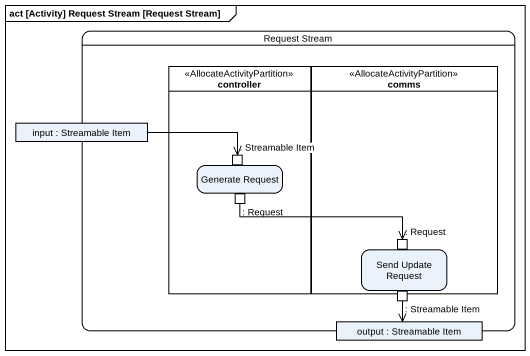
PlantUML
@startuml
mainframe act [Activity] Request Stream [Request Stream]
hide empty description
state "Request Stream" as Request_Stream {
  state controller <<AllocateActivityPartition>> {
    state "Generate Request" as Generate_Request {
      state ": Streamable Item" as Streamable_Item <<inputPin>>
      state ": Request" as Request <<outputPin>>
    }
  }
  state comms <<AllocateActivityPartition>> {
    state "Send Update Request" as Send_Update_Request {
      state ": Request" as Request_2 <<inputPin>>
      state ": Streamable Item" as Streamable_Item_2 <<outputPin>>
    }
  }
  state "input : Streamable Item" as input <<object>>
  state "output : Streamable Item" as output <<object>>
}
input -right-> Streamable_Item
Request -right-> Request_2
Streamable_Item_2 --> output
@enduml
